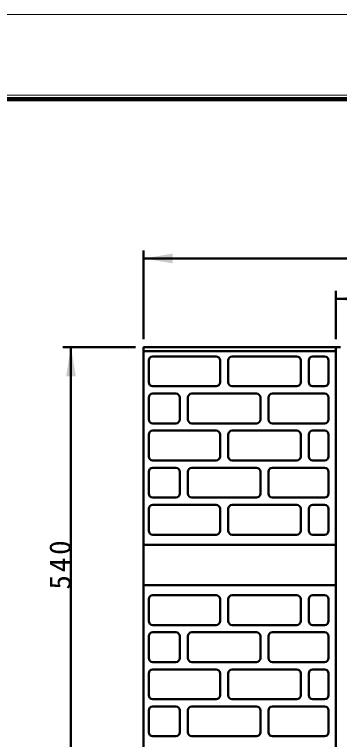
# Model space of a CAD drawing. Units: millimetres, scale not verified. Extents: x -2102 to 2102, y -1485 to 1485.
# Drawn here: x -308 to 95, y 586 to 1485 of the extents above; entities that cross this region are included whole.
import ezdxf

# ---------------------------------------------------------------- set-up
doc = ezdxf.new("R2010")
doc.units = ezdxf.units.MM
doc.header["$LTSCALE"] = 5
doc.layers.add('0-0_V-nasSTD', color=7, linetype='Continuous', lineweight=35)
doc.layers.add('0-1_0', color=7, linetype='Continuous', lineweight=50)
doc.styles.add('ＭＳ ゴシック', font='')
doc.styles.get('ＭＳ ゴシック').set_extended_font_data('MS Gothic')

msp = doc.modelspace()

# ---------------------------------------------------------------- linework, layer by layer
at = {"layer": '0-0_V-nasSTD', "lineweight": 50}
for p, q in [((90.106, 1072.505), (96.106, 1072.505)), ((90.106, 1072.505), (90.106, 532.505)), ((-148.394, 1067.505), (90.106, 1067.505)), ((-58.394, 1061.005), (-136.894, 1061.005)), ((-58.394, 1061.005), (-136.894, 1061.005)), ((41.606, 1061.005), (-38.394, 1061.005)), ((76.106, 1061.005), (61.606, 1061.005)), ((-141.894, 1056.005), (-141.894, 1029.005)), ((-141.894, 1056.005), (-141.894, 1029.005)), ((-53.394, 1029.005), (-53.394, 1056.005)), ((-53.394, 1029.005), (-53.394, 1056.005)), ((-43.394, 1056.005), (-43.394, 1029.005)), ((46.606, 1029.005), (46.606, 1056.005)), ((56.606, 1056.005), (56.606, 1029.005)), ((81.106, 1029.005), (81.106, 1056.005)), ((-136.894, 1024.005), (-58.394, 1024.005)), ((-136.894, 1024.005), (-58.394, 1024.005)), ((-38.394, 1024.005), (41.606, 1024.005)), ((61.606, 1024.005), (76.106, 1024.005)), ((-141.894, 983.005), (-141.894, 1010.005)), ((-141.894, 983.005), (-141.894, 1010.005)), ((-108.394, 1015.005), (-136.894, 1015.005)), ((-108.394, 1015.005), (-136.894, 1015.005)), ((-103.394, 983.005), (-103.394, 1010.005)), ((-103.394, 983.005), (-103.394, 1010.005)), ((-93.394, 1010.005), (-93.394, 983.005)), ((-8.394, 1015.005), (-88.394, 1015.005)), ((-3.394, 983.005), (-3.394, 1010.005)), ((6.606, 1010.005), (6.606, 983.005)), ((76.106, 1015.005), (11.606, 1015.005)), ((81.106, 983.005), (81.106, 1010.005)), ((-136.894, 978.005), (-108.394, 978.005)), ((-136.894, 978.005), (-108.394, 978.005)), ((-88.394, 978.005), (-8.394, 978.005)), ((11.606, 978.005), (76.106, 978.005)), ((-141.894, 964.005), (-141.894, 937.005)), ((-141.894, 964.005), (-141.894, 937.005)), ((-58.394, 969.005), (-136.894, 969.005)), ((-58.394, 969.005), (-136.894, 969.005)), ((-53.394, 937.005), (-53.394, 964.005)), ((-53.394, 937.005), (-53.394, 964.005)), ((-43.394, 964.005), (-43.394, 937.005)), ((41.606, 969.005), (-38.394, 969.005)), ((46.606, 937.005), (46.606, 964.005)), ((56.606, 964.005), (56.606, 937.005)), ((76.106, 969.005), (61.606, 969.005)), ((81.106, 937.005), (81.106, 964.005)), ((-136.894, 932.005), (-58.394, 932.005)), ((-136.894, 932.005), (-58.394, 932.005)), ((-38.394, 932.005), (41.606, 932.005)), ((61.606, 932.005), (76.106, 932.005)), ((-141.894, 891.005), (-141.894, 918.005)), ((-141.894, 891.005), (-141.894, 918.005)), ((-108.394, 923.005), (-136.894, 923.005)), ((-108.394, 923.005), (-136.894, 923.005)), ((-103.394, 891.005), (-103.394, 918.005)), ((-103.394, 891.005), (-103.394, 918.005)), ((-93.394, 918.005), (-93.394, 891.005)), ((-8.394, 923.005), (-88.394, 923.005)), ((-3.394, 891.005), (-3.394, 918.005)), ((6.606, 918.005), (6.606, 891.005)), ((76.106, 923.005), (11.606, 923.005)), ((81.106, 891.005), (81.106, 918.005)), ((-136.894, 886.005), (-108.394, 886.005)), ((-136.894, 886.005), (-108.394, 886.005)), ((-88.394, 886.005), (-8.394, 886.005)), ((11.606, 886.005), (76.106, 886.005)), ((-141.894, 872.005), (-141.894, 845.005)), ((-141.894, 872.005), (-141.894, 845.005)), ((-58.394, 877.005), (-136.894, 877.005)), ((-58.394, 877.005), (-136.894, 877.005)), ((-53.394, 845.005), (-53.394, 872.005)), ((-53.394, 845.005), (-53.394, 872.005)), ((-43.394, 872.005), (-43.394, 845.005)), ((41.606, 877.005), (-38.394, 877.005)), ((46.606, 845.005), (46.606, 872.005)), ((56.606, 872.005), (56.606, 845.005)), ((76.106, 877.005), (61.606, 877.005)), ((81.106, 845.005), (81.106, 872.005)), ((-136.894, 840.005), (-58.394, 840.005)), ((-136.894, 840.005), (-58.394, 840.005)), ((-38.394, 840.005), (41.606, 840.005)), ((61.606, 840.005), (76.106, 840.005)), ((90.106, 827.505), (-148.394, 827.505)), ((-148.394, 777.505), (90.106, 777.505)), ((-136.894, 765.005), (-58.394, 765.005)), ((-136.894, 765.005), (-58.394, 765.005)), ((-38.394, 765.005), (41.606, 765.005)), ((61.606, 765.005), (76.106, 765.005)), ((-141.894, 733.005), (-141.894, 760.005)), ((-141.894, 733.005), (-141.894, 760.005)), ((-53.394, 760.005), (-53.394, 733.005)), ((-53.394, 760.005), (-53.394, 733.005)), ((-43.394, 733.005), (-43.394, 760.005)), ((46.606, 760.005), (46.606, 733.005)), ((56.606, 733.005), (56.606, 760.005)), ((81.106, 760.005), (81.106, 733.005)), ((-58.394, 728.005), (-136.894, 728.005)), ((-58.394, 728.005), (-136.894, 728.005)), ((41.606, 728.005), (-38.394, 728.005)), ((76.106, 728.005), (61.606, 728.005)), ((-141.894, 714.005), (-141.894, 687.005)), ((-141.894, 714.005), (-141.894, 687.005)), ((-136.894, 719.005), (-108.394, 719.005)), ((-136.894, 719.005), (-108.394, 719.005)), ((-103.394, 714.005), (-103.394, 687.005)), ((-103.394, 714.005), (-103.394, 687.005)), ((-93.394, 687.005), (-93.394, 714.005)), ((-88.394, 719.005), (-8.394, 719.005)), ((-3.394, 714.005), (-3.394, 687.005)), ((6.606, 687.005), (6.606, 714.005)), ((11.606, 719.005), (76.106, 719.005)), ((81.106, 714.005), (81.106, 687.005)), ((-108.394, 682.005), (-136.894, 682.005)), ((-108.394, 682.005), (-136.894, 682.005)), ((-8.394, 682.005), (-88.394, 682.005)), ((76.106, 682.005), (11.606, 682.005)), ((-141.894, 641.005), (-141.894, 668.005)), ((-141.894, 641.005), (-141.894, 668.005)), ((-136.894, 673.005), (-58.394, 673.005)), ((-136.894, 673.005), (-58.394, 673.005)), ((-53.394, 668.005), (-53.394, 641.005)), ((-53.394, 668.005), (-53.394, 641.005)), ((-43.394, 641.005), (-43.394, 668.005)), ((-38.394, 673.005), (41.606, 673.005)), ((46.606, 668.005), (46.606, 641.005)), ((56.606, 641.005), (56.606, 668.005)), ((61.606, 673.005), (76.106, 673.005)), ((81.106, 668.005), (81.106, 641.005)), ((-58.394, 636.005), (-136.894, 636.005)), ((-58.394, 636.005), (-136.894, 636.005)), ((41.606, 636.005), (-38.394, 636.005)), ((76.106, 636.005), (61.606, 636.005)), ((-141.894, 622.005), (-141.894, 595.005)), ((-141.894, 622.005), (-141.894, 595.005)), ((-136.894, 627.005), (-108.394, 627.005)), ((-136.894, 627.005), (-108.394, 627.005)), ((-103.394, 622.005), (-103.394, 595.005)), ((-103.394, 622.005), (-103.394, 595.005)), ((-93.394, 595.005), (-93.394, 622.005)), ((-88.394, 627.005), (-8.394, 627.005)), ((-3.394, 622.005), (-3.394, 595.005)), ((6.606, 595.005), (6.606, 622.005)), ((11.606, 627.005), (76.106, 627.005)), ((81.106, 622.005), (81.106, 595.005)), ((-108.394, 590.005), (-136.894, 590.005)), ((-108.394, 590.005), (-136.894, 590.005)), ((-8.394, 590.005), (-88.394, 590.005)), ((76.106, 590.005), (11.606, 590.005))]:
    msp.add_line(p, q, dxfattribs=at)
at = {"layer": '0-0_V-nasSTD', "lineweight": 18}
for points in [[(-2102.5, -1485), (-2102.5, 1485), (2102.5, 1485), (2102.5, -1485)], [(-2002.5, -1385), (-2002.5, 1385), (2002.5, 1385), (2002.5, -1385)]]:
    msp.add_lwpolyline(points, close=True, dxfattribs=at)
at = {"layer": '0-0_V-nasSTD', "lineweight": 100}
msp.add_lwpolyline([(-1997.5, 1380), (-1997.5, -1380), (1997.5, -1380), (1997.5, 1380)], close=True, dxfattribs=at)
at = {"layer": '0-0_V-nasSTD', "lineweight": 50}
msp.add_lwpolyline([(90.106, 1072.505), (-148.394, 1072.505), (-148.394, 532.505)], dxfattribs=at)
for centre, start, end in [((-136.894, 1056.005), 90, 180), ((-136.894, 1056.005), 90, 180), ((-58.394, 1056.005), 0, 90), ((-58.394, 1056.005), 0, 90), ((-38.394, 1056.005), 90, 180), ((41.606, 1056.005), 0, 90), ((61.606, 1056.005), 90, 180), ((76.106, 1056.005), 0, 90), ((-136.894, 1029.005), 180, 270), ((-136.894, 1029.005), 180, 270), ((-58.394, 1029.005), 270, 0), ((-58.394, 1029.005), 270, 0), ((-38.394, 1029.005), 180, 270), ((41.606, 1029.005), 270, 0), ((61.606, 1029.005), 180, 270), ((76.106, 1029.005), 270, 0), ((-136.894, 1010.005), 90, 180), ((-136.894, 1010.005), 90, 180), ((-108.394, 1010.005), 0, 90), ((-108.394, 1010.005), 0, 90), ((-88.394, 1010.005), 90, 180), ((-8.394, 1010.005), 0, 90), ((11.606, 1010.005), 90, 180), ((76.106, 1010.005), 0, 90), ((-136.894, 983.005), 180, 270), ((-136.894, 983.005), 180, 270), ((-108.394, 983.005), 270, 0), ((-108.394, 983.005), 270, 0), ((-88.394, 983.005), 180, 270), ((-8.394, 983.005), 270, 0), ((11.606, 983.005), 180, 270), ((76.106, 983.005), 270, 0), ((-136.894, 964.005), 90, 180), ((-136.894, 964.005), 90, 180), ((-58.394, 964.005), 0, 90), ((-58.394, 964.005), 0, 90), ((-38.394, 964.005), 90, 180), ((41.606, 964.005), 0, 90), ((61.606, 964.005), 90, 180), ((76.106, 964.005), 0, 90), ((-136.894, 937.005), 180, 270), ((-136.894, 937.005), 180, 270), ((-58.394, 937.005), 270, 0), ((-58.394, 937.005), 270, 0), ((-38.394, 937.005), 180, 270), ((41.606, 937.005), 270, 0), ((61.606, 937.005), 180, 270), ((76.106, 937.005), 270, 0), ((-136.894, 918.005), 90, 180), ((-136.894, 918.005), 90, 180), ((-108.394, 918.005), 0, 90), ((-108.394, 918.005), 0, 90), ((-88.394, 918.005), 90, 180), ((-8.394, 918.005), 0, 90), ((11.606, 918.005), 90, 180), ((76.106, 918.005), 0, 90), ((-136.894, 891.005), 180, 270), ((-136.894, 891.005), 180, 270), ((-108.394, 891.005), 270, 0), ((-108.394, 891.005), 270, 0), ((-88.394, 891.005), 180, 270), ((-8.394, 891.005), 270, 0), ((11.606, 891.005), 180, 270), ((76.106, 891.005), 270, 0), ((-136.894, 872.005), 90, 180), ((-136.894, 872.005), 90, 180), ((-58.394, 872.005), 0, 90), ((-58.394, 872.005), 0, 90), ((-38.394, 872.005), 90, 180), ((41.606, 872.005), 0, 90), ((61.606, 872.005), 90, 180), ((76.106, 872.005), 0, 90), ((-136.894, 845.005), 180, 270), ((-136.894, 845.005), 180, 270), ((-58.394, 845.005), 270, 0), ((-58.394, 845.005), 270, 0), ((-38.394, 845.005), 180, 270), ((41.606, 845.005), 270, 0), ((61.606, 845.005), 180, 270), ((76.106, 845.005), 270, 0), ((-136.894, 760.005), 90, 180), ((-136.894, 760.005), 90, 180), ((-58.394, 760.005), 0, 90), ((-58.394, 760.005), 0, 90), ((-38.394, 760.005), 90, 180), ((41.606, 760.005), 0, 90), ((61.606, 760.005), 90, 180), ((76.106, 760.005), 0, 90), ((-136.894, 733.005), 180, 270), ((-136.894, 733.005), 180, 270), ((-58.394, 733.005), 270, 0), ((-58.394, 733.005), 270, 0), ((-38.394, 733.005), 180, 270), ((41.606, 733.005), 270, 0), ((61.606, 733.005), 180, 270), ((76.106, 733.005), 270, 0), ((-136.894, 714.005), 90, 180), ((-136.894, 714.005), 90, 180), ((-108.394, 714.005), 0, 90), ((-108.394, 714.005), 0, 90), ((-88.394, 714.005), 90, 180), ((-8.394, 714.005), 0, 90), ((11.606, 714.005), 90, 180), ((76.106, 714.005), 0, 90), ((-136.894, 687.005), 180, 270), ((-136.894, 687.005), 180, 270), ((-108.394, 687.005), 270, 0), ((-108.394, 687.005), 270, 0), ((-88.394, 687.005), 180, 270), ((-8.394, 687.005), 270, 0), ((11.606, 687.005), 180, 270), ((76.106, 687.005), 270, 0), ((-136.894, 668.005), 90, 180), ((-136.894, 668.005), 90, 180), ((-58.394, 668.005), 0, 90), ((-58.394, 668.005), 0, 90), ((-38.394, 668.005), 90, 180), ((41.606, 668.005), 0, 90), ((61.606, 668.005), 90, 180), ((76.106, 668.005), 0, 90), ((-136.894, 641.005), 180, 270), ((-136.894, 641.005), 180, 270), ((-58.394, 641.005), 270, 0), ((-58.394, 641.005), 270, 0), ((-38.394, 641.005), 180, 270), ((41.606, 641.005), 270, 0), ((61.606, 641.005), 180, 270), ((76.106, 641.005), 270, 0), ((-136.894, 622.005), 90, 180), ((-136.894, 622.005), 90, 180), ((-108.394, 622.005), 0, 90), ((-108.394, 622.005), 0, 90), ((-88.394, 622.005), 90, 180), ((-8.394, 622.005), 0, 90), ((11.606, 622.005), 90, 180), ((76.106, 622.005), 0, 90), ((-136.894, 595.005), 180, 270), ((-136.894, 595.005), 180, 270), ((-108.394, 595.005), 270, 0), ((-108.394, 595.005), 270, 0), ((-88.394, 595.005), 180, 270), ((-8.394, 595.005), 270, 0), ((11.606, 595.005), 180, 270), ((76.106, 595.005), 270, 0)]:
    msp.add_arc(centre, 5, start, end, dxfattribs=at)
at = {"layer": '0-0_V-nasSTD'}
for points in [[(-148.394, 1182.505), (-112.394, 1176.505), (-112.394, 1188.505)], [(90.106, 1132.505), (126.106, 1126.505), (126.106, 1138.505)], [(-244.394, 1036.505), (-238.394, 1072.505), (-232.394, 1036.505)]]:
    msp.add_solid(points, dxfattribs=at)
at = {"layer": '0-1_0'}
for p, q in [((-148.394, 1082.505), (-148.394, 1192.505)), ((-148.394, 1182.505), (851.606, 1182.505)), ((90.106, 1142.505), (90.106, 1082.505)), ((90.106, 1132.505), (281.106, 1132.505)), ((-158.394, 1072.505), (-248.394, 1072.505)), ((-238.394, 532.505), (-238.394, 1072.505))]:
    msp.add_line(p, q, dxfattribs=at)

# ---------------------------------------------------------------- texts
at = {"layer": '0-0_V-nasSTD', "insert": (-238.394, 771.905), "char_height": 26.39, "attachment_point": 7, "rotation": 90, "style": 'ＭＳ ゴシック'}
msp.add_mtext('\\T1.2;540', dxfattribs=at)

doc.saveas('drawing.dxf')
